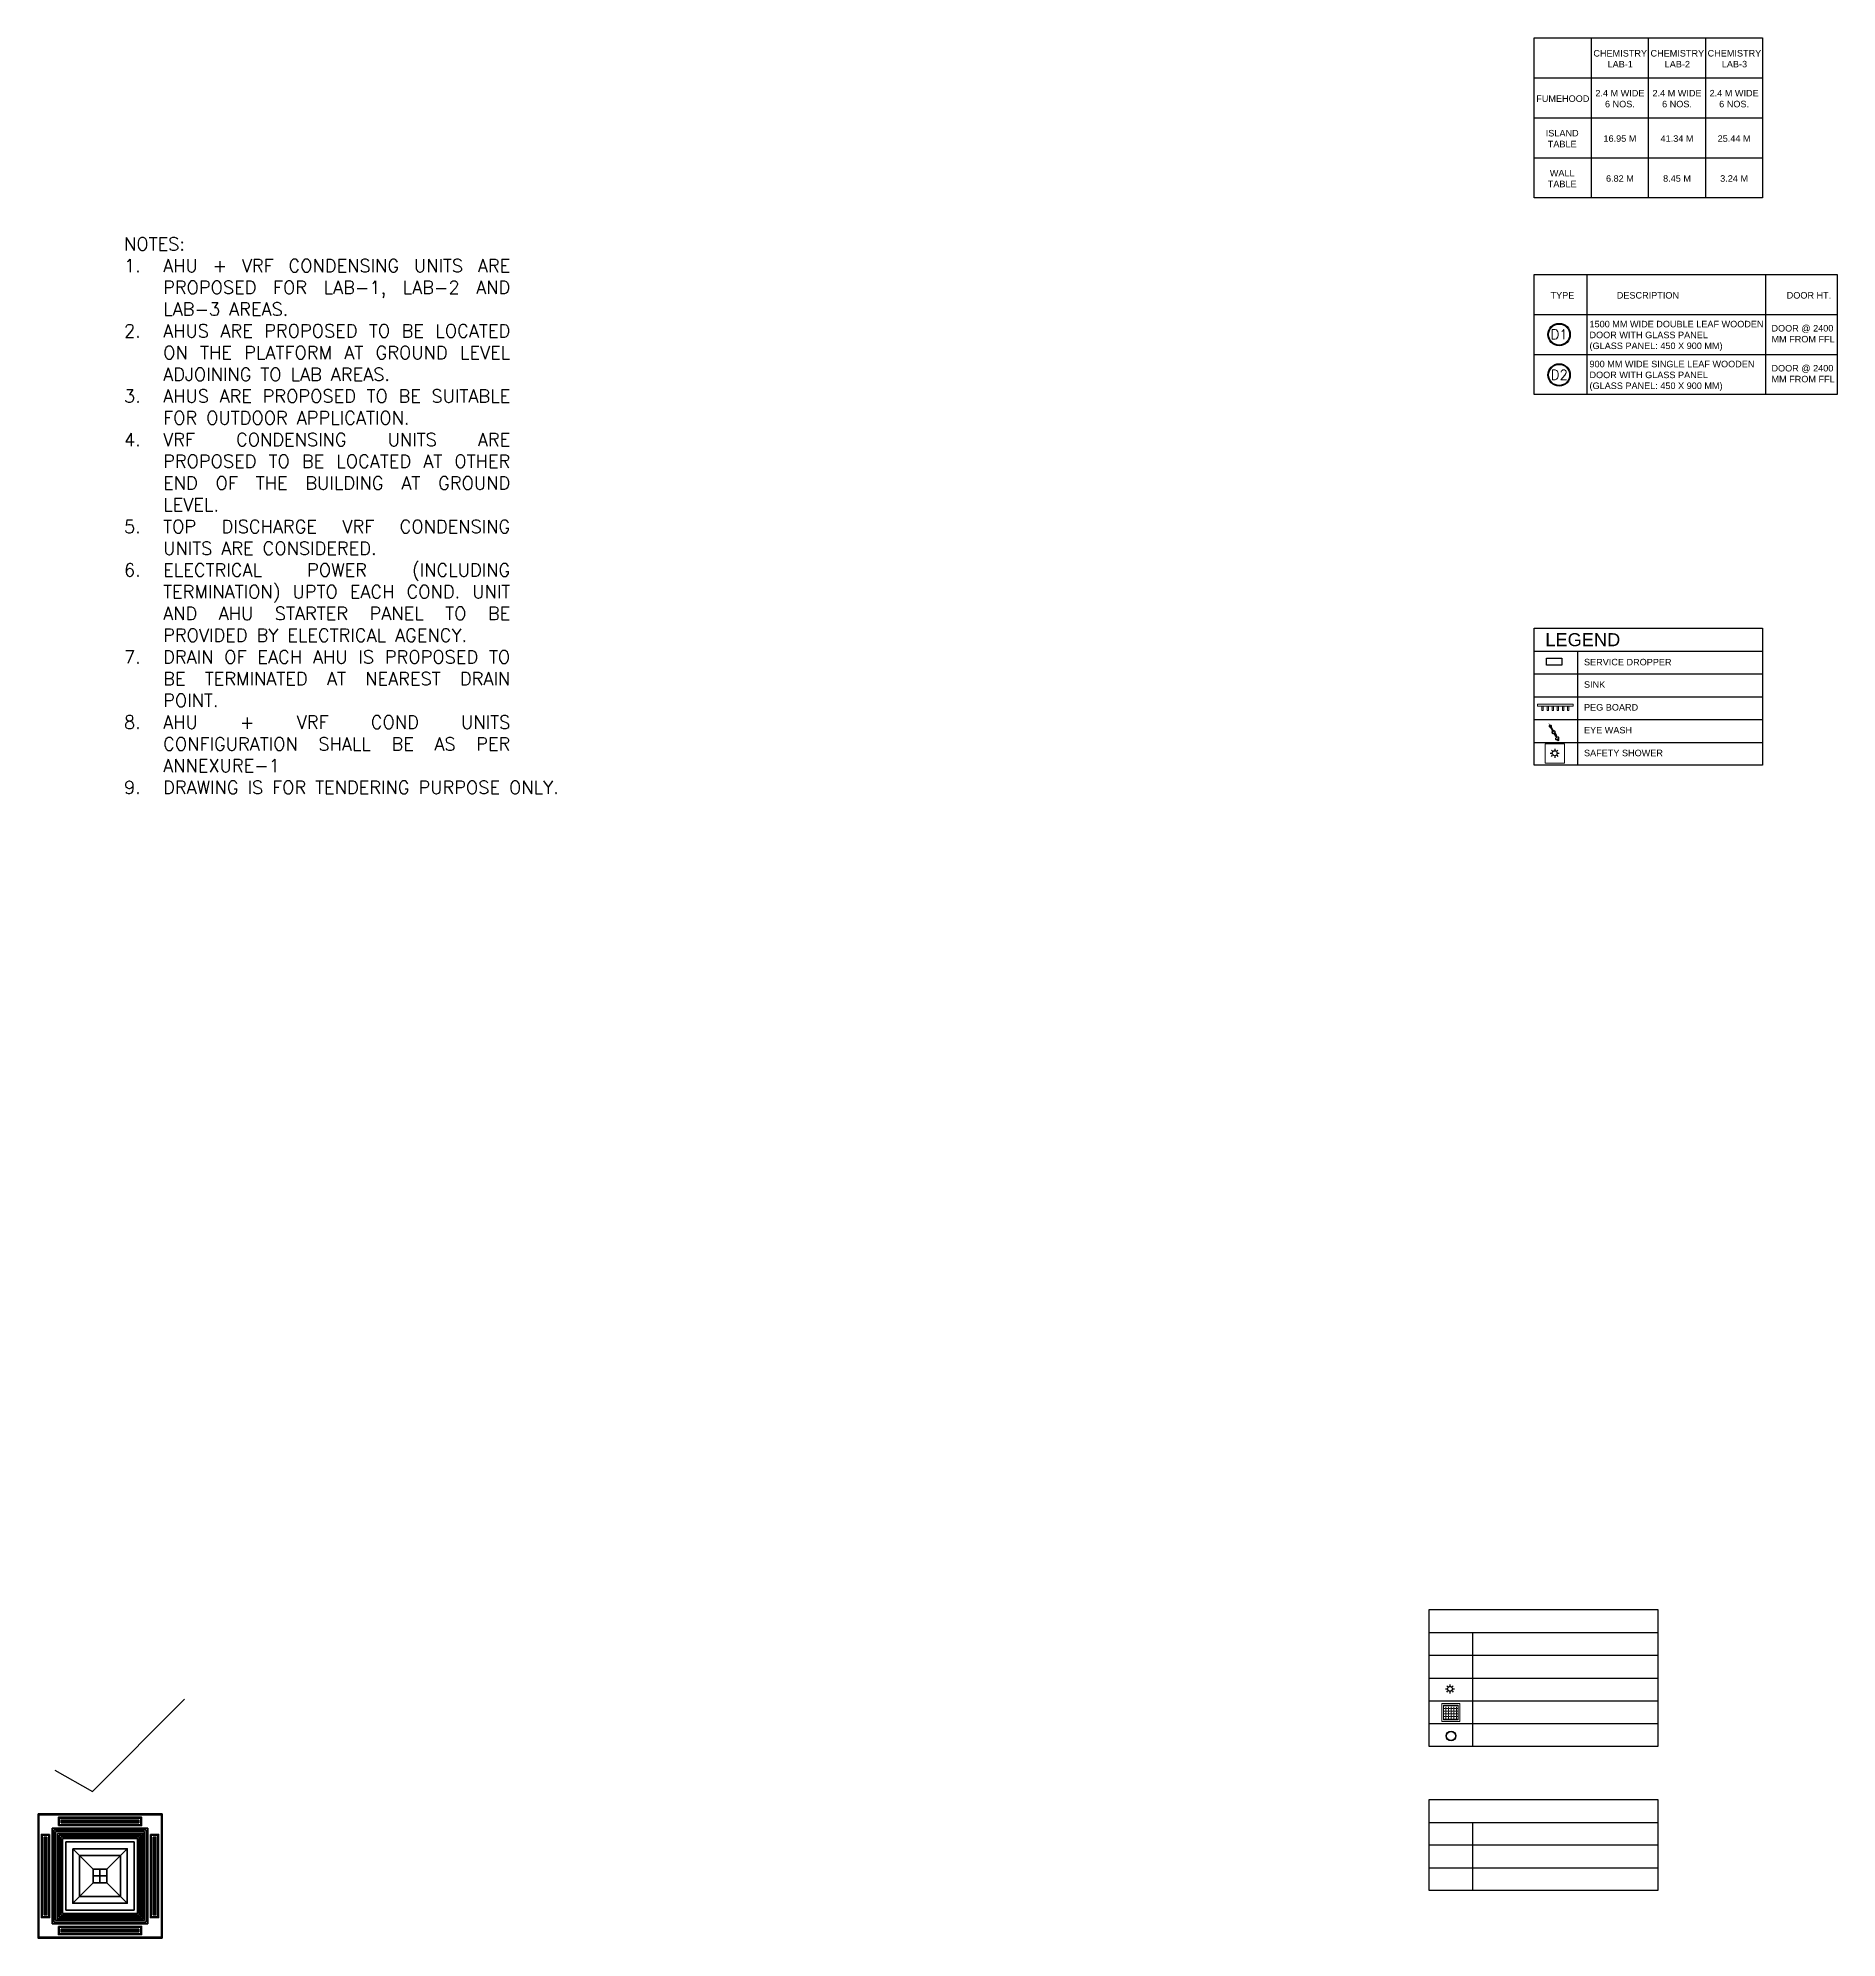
# Model space of a CAD drawing. Header units: millimetres. Extents: x -661525 to 498941, y 282148 to 1359693.
# Drawn here: x -445289 to -431490, y 662039 to 676609 of the extents above; entities that cross this region are included whole.
import ezdxf

# ---------------------------------------------------------------- set-up
doc = ezdxf.new("R2010")
doc.units = ezdxf.units.MM
doc.header["$LTSCALE"] = 2.5
doc.layers.get('0').update_dxf_attribs({"linetype": 'CONTINUOUS'})
for name, color, linetype in [('00', 5, 'CONTINUOUS'), ('A-ANNO-TEXT', 7, 'CONTINUOUS'), ('DOOR TYPE', 7, 'CONTINUOUS'), ('light fixture', 30, 'CONTINUOUS'), ('lighting', 30, 'CONTINUOUS'), ('v-SA DUCT', 4, 'CONTINUOUS')]:
    doc.layers.add(name, color=color, linetype=linetype)
for name, color, linetype, lineweight in [('lab furniture', 34, 'CONTINUOUS', 18), ('v-comment', 255, 'CONTINUOUS', 5), ('vemcpl-ac csu 2.075 TR', 120, 'CONTINUOUS', 35)]:
    doc.layers.add(name, color=color, linetype=linetype, lineweight=lineweight)
doc.styles.add('ROMAND', font='ROMAND')
doc.styles.add('ROMANS', font='romans.shx', dxfattribs={"height": 125})

# ---------------------------------------------------------------- blocks, each defined once
blk = doc.blocks.new('EYE WASH')
at = {"color": 1, "linetype": 'ByBlock'}
for points in [[(-57, 65), (-62, 72), (-81, 57)], [(-81, 57), (-76, 51)], [(7, -49), (-1, -55)], [(-1, -55), (47, -118)], [(3, -45), (22, -30)], [(84, -95), (34, -29), (26, -35)], [(32, -83), (51, -69)], [(108, -191), (103, -185)], [(122, -170), (127, -177), (108, -191)], [(113, -188), (163, -254), (183, -240), (121, -160)]]:
    blk.add_lwpolyline(points, dxfattribs=at)
for points in [[(-51, 61, 0.115861), (-55, 64, 0.104071), (-60, 66, 0.090829), (-65, 65, 0.083266), (-70, 62, 0.083266), (-74, 58, 0.090829), (-76, 53, 0.104071), (-76, 48, 0.115861), (-74, 43, 0.115861)], [(120, -163, -0.115861), (122, -167, -0.104071), (122, -173, -0.090829), (120, -177, -0.083266), (116, -182, -0.083266), (111, -184, -0.090829), (105, -185, -0.104071), (100, -184, -0.115861), (97, -181, -0.115861)]]:
    blk.add_lwpolyline(points, format="xyb", dxfattribs=at)
for points in [[(-68, -15, 0.135457), (-59, -23, 0.106914), (-44, -25, 0.081823), (-29, -22, 0.070026), (-13, -13, 0.070026), (0, 0, 0.081823), (7, 14, 0.106914), (9, 29, 0.135457), (4, 40, 0.135457), (-5, 47, 0.106914), (-20, 49, 0.081823), (-35, 46, 0.070026), (-51, 37, 0.070026), (-64, 24, 0.081823), (-71, 10, 0.106914), (-73, -4, 0.135457)], [(-64, -12, 0.135457), (-57, -17, 0.106914), (-44, -19, 0.081823), (-31, -16, 0.070026), (-16, -8, 0.070026), (-5, 4, 0.081823), (1, 16, 0.106914), (3, 28, 0.135457), (-1, 36, 0.135457), (-7, 41, 0.106914), (-20, 43, 0.081823), (-33, 41, 0.070026), (-48, 33, 0.070026), (-59, 21, 0.081823), (-65, 9, 0.106914), (-67, -4, 0.135457)], [(41, -159, -0.135457), (37, -148, -0.106914), (38, -134, -0.081823), (46, -120, -0.070026), (58, -107, -0.070026), (74, -98, -0.081823), (90, -94, -0.106914), (104, -97, -0.135457), (114, -104, -0.135457), (118, -115, -0.106914), (117, -130, -0.081823), (110, -144, -0.070026), (97, -157, -0.070026), (81, -166, -0.081823), (66, -169, -0.106914), (51, -167, -0.135457)], [(46, -156, -0.135457), (43, -148, -0.106914), (44, -135, -0.081823), (50, -123, -0.070026), (62, -111, -0.070026), (77, -103, -0.081823), (90, -100, -0.106914), (102, -103, -0.135457), (109, -108, -0.135457), (112, -116, -0.106914), (111, -128, -0.081823), (105, -140, -0.070026), (93, -152, -0.070026), (79, -160, -0.081823), (65, -163, -0.106914), (53, -161, -0.135457)]]:
    blk.add_lwpolyline(points, format="xyb", close=True, dxfattribs=at)
at = {"color": 1, "linetype": 'ByBlock', "const_width": 14.4}
blk.add_lwpolyline([(122, -180), (242, -338)], dxfattribs=at)
at = {"color": 1, "linetype": 'ByBlock'}
for centre, radius in [((28, -56), 12), ((193, -273), 32.4), ((193, -273), 13.2)]:
    blk.add_circle(centre, radius, dxfattribs=at)
for centre, radius, start, end in [((-23, 19), 56.9, 138.7692, 217.2342), ((-41, 5), 56.9, 37.3741, 115.8392), ((-223, -247), 303, 25.8749, 48.7334), ((-204, -232), 303, 25.8749, 48.7334), ((49, -85), 18, 173.1328, 248.4185), ((87, -125), 56.9, 217.3741, 295.8392), ((49, -85), 18, 331.6799, 88.8034), ((69, -139), 56.9, 318.7692, 37.2342)]:
    blk.add_arc(centre, radius, start, end, dxfattribs=at)
blk = doc.blocks.new('PEG')
at = {"color": 128}
for p, q in [((-250, 80), (-225, 80)), ((-250, 80), (-250, 0)), ((-225, 80), (-225, 0)), ((-155, 80), (-130, 80)), ((-155, 80), (-155, 0)), ((-130, 80), (-130, 0)), ((-60, 80), (-35, 80)), ((-60, 80), (-60, 0)), ((-35, 80), (-35, 0)), ((35, 80), (60, 80)), ((35, 80), (35, 0)), ((60, 80), (60, 0)), ((130, 80), (155, 80)), ((130, 80), (130, 0)), ((155, 80), (155, 0)), ((225, 80), (250, 80)), ((225, 80), (225, 0)), ((250, 80), (250, 0))]:
    blk.add_line(p, q, dxfattribs=at)
blk.add_lwpolyline([(333, -36), (-333, -36), (-333, 0), (333, 0)], close=True, dxfattribs=at)
blk = doc.blocks.new('LIGHT')
at = {"layer": 'lighting', "linetype": 'Continuous', "lineweight": 5, "ltscale": 30}
h = blk.add_hatch(dxfattribs=at)
h.set_pattern_fill('ANGLE', color=30, scale=0.5, style=0)
h.set_pattern_definition([(0, (35951.5685, -28941.5888), (0, 3.4925), [2.54, -0.9525]), (90, (35951.5685, -28941.5888), (-3.4925, 2e-16), [2.54, -0.9525])])
h.paths.add_polyline_path([(35951.6, -28941.6), (35971.6, -28941.6), (35971.6, -28921.6), (35951.6, -28921.6)])
at = {"layer": 'lighting', "color": 30, "linetype": 'Continuous', "lineweight": 5, "ltscale": 30}
for points in [[(35949.6, -28943.6), (35973.6, -28943.6), (35973.6, -28919.6), (35949.6, -28919.6)], [(35951.6, -28941.6), (35971.6, -28941.6), (35971.6, -28921.6), (35951.6, -28921.6)]]:
    blk.add_lwpolyline(points, close=True, dxfattribs=at)
blk = doc.blocks.new('Vcsu-2.075')
at = {"layer": 'vemcpl-ac csu 2.075 TR', "color": 4}
for p, q in [((500728, -402195), (501324, -402195)), ((500608, -402315), (500608, -402911)), ((501444, -402315), (501444, -402911)), ((500728, -403031), (501324, -403031))]:
    blk.add_line(p, q, dxfattribs=at)
at = {"layer": 'vemcpl-ac csu 2.075 TR'}
for p, q in [((500974, -402561), (500817, -402404)), ((501078, -402561), (501235, -402404)), ((501026, -402665), (501026, -402561)), ((500817, -402822), (500974, -402665)), ((500974, -402613), (501078, -402613)), ((501235, -402822), (501078, -402665))]:
    blk.add_line(p, q, dxfattribs=at)
for points in [[(500551, -402137), (501502, -402137), (501502, -403089), (500551, -403089)], [(500556, -402143), (501497, -402143), (501497, -403083), (500556, -403083)], [(500660, -402247), (501392, -402247), (501392, -402979), (500660, -402979)], [(500673, -402260), (501379, -402260), (501379, -402966), (500673, -402966)], [(500686, -402273), (501366, -402273), (501366, -402953), (500686, -402953)], [(500700, -402286), (501353, -402286), (501353, -402940), (500700, -402940)], [(500707, -402226), (501345, -402226), (501345, -402163), (500707, -402163)], [(500713, -402221), (501340, -402221), (501340, -402169), (500713, -402169)], [(500639, -402294), (500639, -402932), (500577, -402932), (500577, -402294)], [(500634, -402299), (500634, -402927), (500582, -402927), (500582, -402299)], [(500713, -402299), (501340, -402299), (501340, -402927), (500713, -402927)], [(500726, -402312), (501327, -402312), (501327, -402914), (500726, -402914)], [(500739, -402326), (501314, -402326), (501314, -402900), (500739, -402900)], [(500765, -402352), (501288, -402352), (501288, -402874), (500765, -402874)], [(500817, -402404), (501235, -402404), (501235, -402822), (500817, -402822)], [(501413, -402294), (501413, -402932), (501476, -402932), (501476, -402294)], [(501418, -402299), (501418, -402927), (501470, -402927), (501470, -402299)], [(500869, -402456), (501183, -402456), (501183, -402770), (500869, -402770)], [(500974, -402561), (501078, -402561), (501078, -402665), (500974, -402665)], [(500707, -403000), (501345, -403000), (501345, -403062), (500707, -403062)], [(500713, -403005), (501340, -403005), (501340, -403057), (500713, -403057)]]:
    blk.add_lwpolyline(points, close=True, dxfattribs=at)
at = {"layer": 'vemcpl-ac csu 2.075 TR', "color": 4}
for points in [[(500728, -402205), (501324, -402205), (501324, -402184), (500728, -402184)], [(500619, -402315), (500619, -402911), (500598, -402911), (500598, -402315)], [(501434, -402315), (501434, -402911), (501455, -402911), (501455, -402315)], [(500728, -403021), (501324, -403021), (501324, -403042), (500728, -403042)]]:
    blk.add_lwpolyline(points, close=True, dxfattribs=at)

msp = doc.modelspace()

# ---------------------------------------------------------------- linework, layer by layer
at = {"color": 8}
for p, q in [((-433689.3, 671124.6), (-433677.6, 671124.6)), ((-433679.3, 671148.9), (-433671, 671140.6)), ((-433655, 671158.9), (-433655, 671147.2)), ((-433639.1, 671140.6), (-433630.8, 671148.9)), ((-433632.5, 671124.6), (-433620.8, 671124.6)), ((-433679.3, 671100.4), (-433671, 671108.7)), ((-433655, 671102.1), (-433655, 671090.3)), ((-433639.1, 671108.7), (-433630.8, 671100.4))]:
    msp.add_line(p, q, dxfattribs=at)
at = {"color": 1}
for p, q in [((-434482.8, 663973.9), (-434474.5, 663965.6)), ((-434458.5, 663984), (-434458.5, 663972.2)), ((-434442.6, 663965.6), (-434434.3, 663973.9)), ((-434492.8, 663949.7), (-434481.1, 663949.7)), ((-434482.8, 663925.4), (-434474.5, 663933.7)), ((-434458.5, 663927.1), (-434458.5, 663915.4)), ((-434442.6, 663933.7), (-434434.3, 663925.4)), ((-434436, 663949.7), (-434424.3, 663949.7))]:
    msp.add_line(p, q, dxfattribs=at)
at = {"color": 8}
msp.add_circle((-433655, 671124.6), 18.8, dxfattribs=at)
at = {"color": 1}
msp.add_circle((-434458.5, 663949.7), 18.8, dxfattribs=at)
at = {"layer": '00', "color": 0}
for p, q in [((-433375.6, 676609.5), (-433375.6, 675384.5)), ((-432937.6, 676609.5), (-432937.6, 675384.5)), ((-432499.6, 676609.5), (-432499.6, 675384.5)), ((-433813.6, 676303.2), (-432061.6, 676303.2)), ((-433813.6, 675997), (-432061.6, 675997)), ((-433813.6, 675690.7), (-432061.6, 675690.7)), ((-433409.8, 674794.8), (-433409.8, 673876.1)), ((-432038.9, 674794.8), (-432038.9, 673876.1)), ((-433813.6, 674488.6), (-431489.9, 674488.6)), ((-433813.6, 674182.3), (-431489.9, 674182.3)), ((-433813.6, 671908), (-432061.6, 671908)), ((-433481.3, 671904.9), (-433481.3, 671029.9)), ((-433813.6, 671733), (-432061.6, 671733)), ((-433813.6, 671558), (-432061.6, 671558)), ((-433813.6, 671383), (-432061.6, 671383)), ((-433813.6, 671208), (-432061.6, 671208)), ((-434617.1, 664383), (-432865.1, 664383)), ((-434284.8, 664380), (-434284.8, 663508)), ((-434617.1, 664208), (-432865.1, 664208)), ((-434617.1, 664033), (-432865.1, 664033)), ((-434617.1, 663858), (-432865.1, 663858)), ((-434617.1, 663683), (-432865.1, 663683)), ((-434617.1, 662925.9), (-432865.1, 662925.9)), ((-434284.8, 662922.8), (-434284.8, 662402.4)), ((-434617.1, 662752.4), (-432865.1, 662752.4)), ((-434617.1, 662577.4), (-432865.1, 662577.4))]:
    msp.add_line(p, q, dxfattribs=at)
for points in [[(-433813.6, 676609.5), (-432061.6, 676609.5), (-432061.6, 675384.5), (-433813.6, 675384.5)], [(-433813.6, 674794.8), (-431489.9, 674794.8), (-431489.9, 673876.1), (-433813.6, 673876.1)], [(-433813.6, 672083), (-432061.6, 672083), (-432061.6, 671033), (-433813.6, 671033)], [(-434617.1, 664558), (-432865.1, 664558), (-432865.1, 663508), (-434617.1, 663508)], [(-434617.1, 663100.9), (-432865.1, 663100.9), (-432865.1, 662402.4), (-434617.1, 662402.4)]]:
    msp.add_lwpolyline(points, close=True, dxfattribs=at)
at = {"layer": '00'}
msp.add_lwpolyline([(-433719, 671853.5), (-433599.9, 671853.5), (-433599.9, 671800.8), (-433719, 671800.8)], close=True, dxfattribs=at)
at = {"layer": 'DOOR TYPE', "color": 1}
for radius in [85.7, 80.7]:
    msp.add_circle((-433621.3, 674335.4), radius, dxfattribs=at)
at = {"layer": 'DOOR TYPE', "color": 5}
for radius in [85.7, 80.7]:
    msp.add_circle((-433621.3, 674025.6), radius, dxfattribs=at)
at = {"layer": 'lab furniture', "color": 8}
msp.add_lwpolyline([(-433729.5, 671047.8), (-433579.5, 671047.8), (-433579.5, 671197.8), (-433729.5, 671197.8)], close=True, dxfattribs=at)
at = {"layer": 'light fixture'}
for radius in [37.5, 34]:
    msp.add_circle((-434450.3, 663588.5), radius, dxfattribs=at)
at = {"layer": 'v-SA DUCT', "color": 3}
for p, q in [((-444871.4, 663162.4), (-444164.2, 663869.5)), ((-445158.7, 663326.4), (-444871.4, 663162.4))]:
    msp.add_line(p, q, dxfattribs=at)

# ---------------------------------------------------------------- block references
at = {"layer": 'lab furniture'}
for name, p, xscale, yscale, zscale, rotation in [('PEG', (-433650.2, 671485), -0.413525198440766, 0.4135251984391296, 0.4135251984391296, 180), ('EYE WASH', (-433636, 671249.2), -0.2939341555112986, 0.2939349493930672, 0.2939349465829904, 247.5123842586238)]:
    msp.add_blockref(name, p, dxfattribs=dict(at, xscale=xscale, yscale=yscale, zscale=zscale, rotation=rotation))
at = {"layer": 'lighting', "color": 8, "linetype": 'Continuous', "lineweight": 5, "xscale": 5.73220440516161, "yscale": 5.73220440516161, "zscale": 5.73220440516161}
msp.add_blockref('LIGHT', (-640591.2, 829610.2), dxfattribs=at)
at = {"layer": 'vemcpl-ac csu 2.075 TR', "color": 1}
msp.add_blockref('Vcsu-2.075', (-945839.3, 1065127.8), dxfattribs=at)

# ---------------------------------------------------------------- texts
at = {"layer": 'A-ANNO-TEXT', "color": 1, "ltscale": 0.5, "char_height": 50, "width": 538.08, "attachment_point": 6, "style": 'ROMAND'}
for s, insert in [('\\A1;\\pxqc;{\\f@Arial Unicode MS|b0|i0|c0|p34;CHEMISTRY \\PLAB-1}', (-432883.6, 676450.5)), ('\\A1;\\pxqc;{\\f@Arial Unicode MS|b0|i0|c0|p34;CHEMISTRY \\PLAB-2}', (-432445.6, 676450.5)), ('\\A1;\\pxqc;{\\f@Arial Unicode MS|b0|i0|c0|p34;CHEMISTRY \\PLAB-3}', (-432007.6, 676450.5)), ('\\A1;\\pxqc;{\\f@Arial Unicode MS|b0|i0|c0|p34;TYPE}', (-433326.8, 674635.9)), ('\\A1;\\pxqc;{\\f@Arial Unicode MS|b0|i0|c0|p34;DESCRIPTION}', (-432671.3, 674635.9)), ('\\A1;\\pxqc;{\\f@Arial Unicode MS|b0|i0|c0|p34;DOOR HT.}', (-431435.9, 674635.9))]:
    msp.add_mtext(s, dxfattribs=dict(at, insert=insert))
at = {"layer": 'A-ANNO-TEXT', "color": 0, "ltscale": 0.5, "attachment_point": 6, "style": 'ROMAND'}
for s, insert, char_height, width in [('\\A1;\\pxqc;{\\f@Arial Unicode MS|b0|i0|c0|p34;\\C256;2.4 M WIDE\\P6 NOS.}', (-432886, 676144.3), 50, 538.08), ('\\A1;\\pxqc;{\\f@Arial Unicode MS|b0|i0|c0|p34;\\C256;2.4 M WIDE\\P6 NOS.}', (-432448, 676144.3), 50, 538.08), ('\\A1;\\pxqc;{\\f@Arial Unicode MS|b0|i0|c0|p34;\\C256;2.4 M WIDE\\P6 NOS.}', (-432010, 676144.3), 50, 538.08), ('\\A1;\\pxqc;{\\f@Arial Unicode MS|b0|i0|c0|p34;\\C256;FUMEHOOD}', (-433324, 676144.3), 50, 538.08), ('\\A1;\\pxqc;{\\f@Arial Unicode MS|b0|i0|c0|p34;\\C256;ISLAND \\PTABLE}', (-433328.7, 675838), 50, 538.08), ('\\A1;\\pxqc;{\\f@Arial Unicode MS|b0|i0|c0|p34;\\C256;16.95 M}', (-432886, 675838), 50, 538.08), ('\\A1;\\pxqc;{\\f@Arial Unicode MS|b0|i0|c0|p34;\\C256;41.34 M}', (-432448, 675838), 50, 538.08), ('\\A1;\\pxqc;{\\f@Arial Unicode MS|b0|i0|c0|p34;\\C256;25.44 M}', (-432010, 675838), 50, 538.08), ('\\A1;\\pxqc;{\\f@Arial Unicode MS|b0|i0|c0|p34;\\C256;WALL \\PTABLE}', (-433328.7, 675531.8), 50, 538.08), ('\\A1;\\pxqc;{\\f@Arial Unicode MS|b0|i0|c0|p34;\\C256;6.82 M}', (-432886, 675531.8), 50, 538.08), ('\\A1;\\pxqc;{\\f@Arial Unicode MS|b0|i0|c0|p34;\\C256;8.45 M}', (-432448, 675531.8), 50, 538.08), ('\\A1;\\pxqc;{\\f@Arial Unicode MS|b0|i0|c0|p34;\\C256;3.24 M}', (-432010, 675531.8), 50, 538.08), ('\\A1;\\pxql;{\\f@Arial Unicode MS|b0|i0|c0|p34;\\C256;1500 MM WIDE DOUBLE LEAF WOODEN DOOR WITH GLASS PANEL\\P(GLASS PANEL: 450 X 900 MM)}', (-432017.4, 674324.8), 50, 1370.94), ('\\A1;\\pxql;{\\f@Arial Unicode MS|b0|i0|c0|p34;\\C256;DOOR @ 2400 MM FROM FFL}', (-431443.5, 674341.5), 50, 548.96), ('\\A1;\\pxql;{\\f@Arial Unicode MS|b0|i0|c0|p34;\\C256;900 MM WIDE SINGLE LEAF WOODEN DOOR WITH GLASS PANEL\\P(GLASS PANEL: 450 X 900 MM)}', (-432017.4, 674018.5), 50, 1370.94), ('\\A1;\\pxql;{\\f@Arial Unicode MS|b0|i0|c0|p34;\\C256;DOOR @ 2400 MM FROM FFL}', (-431443.5, 674035.3), 50, 548.96), ('\\A1;\\pxql;{\\f@Arial Unicode MS|b0|i0|c0|p34;\\C256;LEGEND}', (-431103.5, 671994.7), 100, 2623.643), ('\\A1;\\pxql;{\\f@Arial Unicode MS|b0|i0|c0|p34;\\C256;SERVICE DROPPER}', (-430806.8, 671823.2), 50, 2623.643), ('\\A1;\\pxql;{\\f@Arial Unicode MS|b0|i0|c0|p34;\\C256;SINK}', (-430806.8, 671651.3), 50, 2623.643), ('\\A1;\\pxql;{\\f@Arial Unicode MS|b0|i0|c0|p34;\\C256;PEG BOARD}', (-430806.8, 671476.3), 50, 2623.643), ('\\A1;\\pxql;{\\f@Arial Unicode MS|b0|i0|c0|p34;\\C256;EYE WASH}', (-430806.8, 671301.3), 50, 2623.643), ('\\A1;\\pxql;{\\f@Arial Unicode MS|b0|i0|c0|p34;\\C256;SAFETY SHOWER}', (-430806.8, 671126.3), 50, 2623.643)]:
    msp.add_mtext(s, dxfattribs=dict(at, insert=insert, char_height=char_height, width=width))
at = {"layer": 'DOOR TYPE', "color": 1, "ltscale": 0.5, "insert": (-432965.3, 674336.6), "char_height": 75, "width": 1311.822, "attachment_point": 6, "style": 'ROMAND'}
msp.add_mtext('\\A1;\\pxqc;{\\C1;D1}', dxfattribs=at)
at = {"layer": 'DOOR TYPE', "color": 5, "ltscale": 0.5, "insert": (-432964.1, 674026.8), "char_height": 75, "width": 1311.822, "attachment_point": 6, "style": 'ROMAND'}
msp.add_mtext('\\A1;\\pxqc;D2', dxfattribs=at)
at = {"layer": 'v-comment', "color": 0, "insert": (-444628.8, 675080.3), "char_height": 100, "width": 3209.28, "attachment_point": 1, "style": 'ROMANS'}
msp.add_mtext('\\pxqj;NOTES:\\P\\pi-3,l3,t3;1.^IAHU + VRF CONDENSING UNITS ARE PROPOSED FOR LAB-1, LAB-2 AND LAB-3 AREAS.\\P2.^IAHUS ARE PROPOSED TO BE LOCATED ON THE PLATFORM AT GROUND LEVEL ADJOINING TO LAB AREAS.\\P3.^IAHUS ARE PROPOSED TO BE SUITABLE FOR OUTDOOR APPLICATION.\\P4.^IVRF CONDENSING UNITS ARE PROPOSED TO BE LOCATED AT OTHER END OF THE BUILDING AT GROUND LEVEL.\\P5.^ITOP DISCHARGE VRF CONDENSING UNITS ARE CONSIDERED.\\P6.^IELECTRICAL POWER (INCLUDING TERMINATION) UPTO EACH COND. UNIT AND AHU STARTER PANEL TO BE PROVIDED BY ELECTRICAL AGENCY.\\P7.^IDRAIN OF EACH AHU IS PROPOSED TO BE TERMINATED AT NEAREST DRAIN POINT.\\P8.^IAHU + VRF COND UNITS CONFIGURATION SHALL BE AS PER ANNEXURE-1\\P9.^IDRAWING IS FOR TENDERING PURPOSE ONLY.', dxfattribs=at)

doc.saveas('drawing.dxf')
